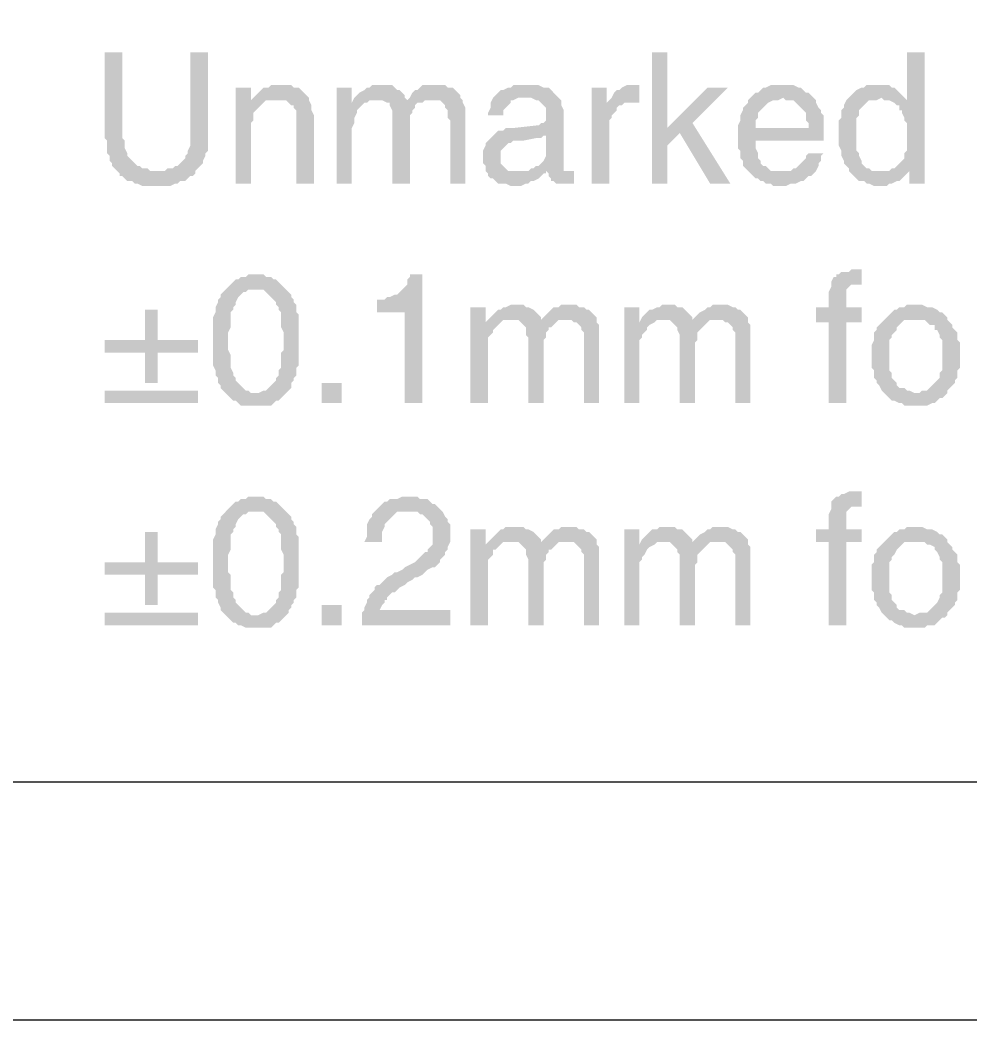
# Model space of a CAD drawing. Header units: millimetres. Extents: x 1186 to 2336, y 1181 to 1549.
# Drawn here: x 1770.72 to 1787.71, y 1251.84 to 1269.72 of the extents above; entities that cross this region are included whole.
import ezdxf

# ---------------------------------------------------------------- set-up
doc = ezdxf.new("R2010")
doc.units = ezdxf.units.MM

msp = doc.modelspace()

# ---------------------------------------------------------------- hatches: boundary and pattern name
at = {"transparency": 33554559}
for points in [[(1772.54709, 1269.13824), (1772.23117, 1269.13824), (1772.23117, 1267.60375), (1772.2763, 1267.55861), (1772.2763, 1267.33295), (1772.32143, 1267.28782), (1772.32143, 1267.19756), (1772.36656, 1267.15242), (1772.36656, 1267.10729), (1772.41169, 1267.06216), (1772.45683, 1267.01703), (1773.17894, 1267.01703), (1773.04355, 1267.01703), (1772.99841, 1267.06216), (1772.90815, 1267.06216), (1772.86302, 1267.10729), (1772.81788, 1267.10729), (1772.77275, 1267.15242), (1772.72762, 1267.19756), (1772.72762, 1267.19756), (1772.68249, 1267.24269), (1772.63736, 1267.28782), (1772.63736, 1267.33295), (1772.59222, 1267.42322), (1772.59222, 1267.55861), (1772.54709, 1267.60375), (1772.54709, 1267.69401)], [(1774.08159, 1269.13824), (1773.76566, 1269.13824), (1773.76566, 1267.46835), (1773.72053, 1267.37808), (1773.72053, 1267.33295), (1773.6754, 1267.28782), (1773.6754, 1267.24269), (1773.63026, 1267.19756), (1773.58513, 1267.15242), (1773.54, 1267.10729), (1773.49487, 1267.10729), (1773.44973, 1267.06216), (1773.35947, 1267.06216), (1773.31434, 1267.01703), (1772.45683, 1267.01703), (1772.50196, 1266.9719), (1772.50196, 1266.92676), (1772.54709, 1266.92676), (1772.59222, 1266.88163), (1772.63736, 1266.8365), (1772.72762, 1266.8365), (1772.77275, 1266.79137), (1772.81788, 1266.79137), (1772.90815, 1266.74623), (1773.4046, 1266.74623), (1773.49487, 1266.79137), (1773.54, 1266.79137), (1773.58513, 1266.8365), (1773.6754, 1266.8365), (1773.72053, 1266.88163), (1773.76566, 1266.92676), (1773.81079, 1266.92676), (1773.85592, 1266.9719), (1773.85592, 1267.01703), (1773.90106, 1267.06216), (1773.94619, 1267.10729), (1773.99132, 1267.15242), (1773.99132, 1267.19756), (1774.03645, 1267.28782), (1774.03645, 1267.33295), (1774.08159, 1267.37808), (1774.08159, 1267.64888)], [(1782.29564, 1269.13824), (1782.02485, 1269.13824), (1782.02485, 1266.79137), (1782.29564, 1266.79137), (1782.29564, 1267.46835), (1782.5213, 1267.69401), (1782.29564, 1267.78427)], [(1786.89912, 1269.13824), (1786.5832, 1269.13824), (1786.5832, 1268.28073), (1786.35754, 1268.2356), (1786.40267, 1268.19046), (1786.4478, 1268.19046), (1786.4478, 1268.1002), (1786.49293, 1268.1002), (1786.49293, 1268.05507), (1786.53806, 1267.9648), (1786.53806, 1267.91967), (1786.5832, 1267.87454), (1786.5832, 1267.37808), (1786.53806, 1267.33295), (1786.53806, 1267.24269), (1786.49293, 1267.19756), (1786.4478, 1267.15242), (1786.4478, 1267.15242), (1786.40267, 1267.10729), (1786.35754, 1267.06216), (1786.3124, 1267.06216), (1786.62833, 1267.01703), (1786.62833, 1266.79137), (1786.89912, 1266.79137)], [(1775.34529, 1268.55152), (1775.20989, 1268.55152), (1775.16476, 1268.50639), (1775.07449, 1268.50639), (1775.02936, 1268.46126), (1774.98423, 1268.41612), (1774.9391, 1268.37099), (1774.89396, 1268.32586), (1774.84883, 1268.28073), (1775.07449, 1268.2356), (1775.11963, 1268.28073), (1775.30015, 1268.28073), (1775.88687, 1268.32586), (1775.84174, 1268.37099), (1775.79661, 1268.41612), (1775.79661, 1268.41612), (1775.75148, 1268.46126), (1775.70634, 1268.50639), (1775.61608, 1268.50639), (1775.57095, 1268.55152), (1775.43555, 1268.55152)], [(1777.15057, 1268.55152), (1777.01518, 1268.55152), (1776.97004, 1268.50639), (1776.92491, 1268.50639), (1776.87978, 1268.46126), (1776.78952, 1268.41612), (1776.74438, 1268.37099), (1776.69925, 1268.32586), (1776.65412, 1268.2356), (1776.92491, 1268.2356), (1776.97004, 1268.28073), (1777.10544, 1268.28073), (1777.60189, 1268.32586), (1777.60189, 1268.37099), (1777.55676, 1268.41612), (1777.51163, 1268.46126), (1777.4665, 1268.46126), (1777.42137, 1268.50639), (1777.37623, 1268.55152), (1777.24084, 1268.55152)], [(1778.09835, 1268.55152), (1777.91782, 1268.55152), (1777.87269, 1268.50639), (1777.82756, 1268.46126), (1777.78242, 1268.46126), (1777.73729, 1268.41612), (1777.69216, 1268.32586), (1777.64703, 1268.28073), (1777.19571, 1268.28073), (1777.28597, 1268.2356), (1777.3311, 1268.2356), (1777.3311, 1268.19046), (1777.37623, 1268.1002), (1777.37623, 1266.79137), (1777.69216, 1266.79137), (1777.69216, 1267.78427), (1777.69216, 1268.00994), (1777.73729, 1268.05507), (1777.73729, 1268.1002), (1777.78242, 1268.14533), (1777.78242, 1268.19046), (1777.82756, 1268.2356), (1777.91782, 1268.2356), (1777.96295, 1268.28073), (1778.09835, 1268.28073), (1778.5948, 1268.32586), (1778.5948, 1268.37099), (1778.54967, 1268.41612), (1778.54967, 1268.41612), (1778.50454, 1268.46126), (1778.45941, 1268.50639), (1778.36914, 1268.50639), (1778.32401, 1268.55152), (1778.18861, 1268.55152)], [(1779.81337, 1268.55152), (1779.54258, 1268.55152), (1779.49745, 1268.50639), (1779.45231, 1268.50639), (1779.36205, 1268.46126), (1779.31692, 1268.46126), (1779.27179, 1268.41612), (1779.27179, 1268.41612), (1779.22665, 1268.37099), (1779.18152, 1268.32586), (1779.13639, 1268.2356), (1779.13639, 1268.14533), (1779.09126, 1268.05507), (1779.09126, 1268.00994), (1779.36205, 1268.00994), (1779.36205, 1268.1002), (1779.40718, 1268.14533), (1779.45231, 1268.19046), (1779.49745, 1268.2356), (1779.49745, 1268.28073), (1779.54258, 1268.28073), (1779.63284, 1268.32586), (1780.35496, 1268.32586), (1780.30983, 1268.37099), (1780.26469, 1268.41612), (1780.21956, 1268.46126), (1780.17443, 1268.50639), (1780.08416, 1268.50639), (1779.9939, 1268.55152), (1779.8585, 1268.55152)], [(1781.70892, 1268.55152), (1781.57353, 1268.55152), (1781.48326, 1268.50639), (1781.43813, 1268.46126), (1781.393, 1268.46126), (1781.34787, 1268.41612), (1781.30273, 1268.32586), (1781.30273, 1268.32586), (1781.2576, 1268.28073), (1781.75405, 1268.2356), (1781.79919, 1268.2356), (1781.79919, 1268.55152), (1781.75405, 1268.55152)], [(1784.37172, 1268.55152), (1784.14606, 1268.55152), (1784.0558, 1268.50639), (1784.01066, 1268.50639), (1783.96553, 1268.46126), (1783.9204, 1268.41612), (1783.87527, 1268.41612), (1783.83013, 1268.37099), (1783.785, 1268.32586), (1784.37172, 1268.32586), (1784.41685, 1268.28073), (1784.55225, 1268.28073), (1784.59738, 1268.2356), (1784.64251, 1268.19046), (1784.68765, 1268.14533), (1784.68765, 1268.14533), (1784.73278, 1268.1002), (1784.77791, 1268.05507), (1784.77791, 1267.91967), (1784.82304, 1267.87454), (1784.82304, 1267.78427), (1783.55934, 1267.78427), (1783.55934, 1267.42322), (1783.60447, 1267.37808), (1783.60447, 1267.24269), (1783.64961, 1267.19756), (1783.64961, 1267.10729), (1783.69474, 1267.06216), (1783.73987, 1267.01703), (1783.785, 1266.9719), (1783.785, 1266.9719), (1783.83013, 1266.92676), (1783.87527, 1266.88163), (1783.9204, 1266.88163), (1783.96553, 1266.8365), (1784.01066, 1266.8365), (1784.0558, 1266.79137), (1784.14606, 1266.79137), (1784.19119, 1266.74623), (1784.41685, 1266.74623), (1784.50712, 1266.79137), (1784.59738, 1266.79137), (1784.68765, 1266.8365), (1784.73278, 1266.8365), (1784.77791, 1266.88163), (1784.82304, 1266.92676), (1784.86817, 1266.92676), (1784.91331, 1266.9719), (1784.37172, 1267.01703), (1784.14606, 1267.01703), (1784.10093, 1267.06216), (1784.0558, 1267.10729), (1784.01066, 1267.10729), (1783.96553, 1267.15242), (1783.96553, 1267.19756), (1783.9204, 1267.24269), (1783.9204, 1267.33295), (1783.87527, 1267.42322), (1783.87527, 1267.55861), (1785.09384, 1267.55861), (1785.09384, 1268.00994), (1785.0487, 1268.05507), (1785.0487, 1268.1002), (1785.00357, 1268.14533), (1784.95844, 1268.2356), (1784.95844, 1268.28073), (1784.91331, 1268.32586), (1784.86817, 1268.37099), (1784.82304, 1268.41612), (1784.77791, 1268.41612), (1784.73278, 1268.46126), (1784.68765, 1268.50639), (1784.64251, 1268.50639), (1784.55225, 1268.55152), (1784.41685, 1268.55152)], [(1786.08674, 1268.55152), (1785.86108, 1268.55152), (1785.81595, 1268.50639), (1785.77082, 1268.50639), (1785.68055, 1268.46126), (1785.63542, 1268.41612), (1785.59029, 1268.37099), (1785.54516, 1268.32586), (1786.13188, 1268.32586), (1786.17701, 1268.28073), (1786.26727, 1268.28073), (1786.35754, 1268.2356), (1786.5832, 1268.28073), (1786.5832, 1268.28073), (1786.53806, 1268.32586), (1786.49293, 1268.37099), (1786.4478, 1268.41612), (1786.40267, 1268.46126), (1786.35754, 1268.50639), (1786.3124, 1268.50639), (1786.26727, 1268.55152), (1786.13188, 1268.55152)], [(1774.84883, 1268.50639), (1774.57804, 1268.50639), (1774.57804, 1266.79137), (1774.84883, 1266.79137), (1774.84883, 1267.73914), (1774.84883, 1267.87454), (1774.89396, 1267.91967), (1774.89396, 1268.05507), (1774.9391, 1268.1002), (1774.98423, 1268.14533), (1774.98423, 1268.14533), (1775.02936, 1268.19046), (1775.07449, 1268.2356), (1774.84883, 1268.28073)], [(1776.65412, 1268.50639), (1776.38333, 1268.50639), (1776.38333, 1266.79137), (1776.65412, 1266.79137), (1776.65412, 1267.78427), (1776.69925, 1267.87454), (1776.69925, 1267.9648), (1776.74438, 1268.05507), (1776.74438, 1268.1002), (1776.78952, 1268.14533), (1776.83465, 1268.19046), (1776.87978, 1268.2356), (1776.92491, 1268.2356), (1776.65412, 1268.2356)], [(1781.21247, 1268.50639), (1780.94168, 1268.50639), (1780.94168, 1266.79137), (1781.2576, 1266.79137), (1781.2576, 1267.91967), (1781.30273, 1267.9648), (1781.30273, 1268.00994), (1781.34787, 1268.05507), (1781.393, 1268.1002), (1781.393, 1268.14533), (1781.43813, 1268.19046), (1781.48326, 1268.19046), (1781.21247, 1268.2356)], [(1783.37881, 1268.50639), (1783.01776, 1268.50639), (1782.29564, 1267.78427), (1782.5213, 1267.69401), (1783.06289, 1266.79137), (1783.42395, 1266.79137), (1782.74696, 1267.87454)], [(1775.88687, 1268.32586), (1775.30015, 1268.28073), (1775.48068, 1268.28073), (1775.52581, 1268.2356), (1775.57095, 1268.19046), (1775.61608, 1268.19046), (1775.61608, 1268.14533), (1775.66121, 1268.1002), (1775.66121, 1266.79137), (1775.97714, 1266.79137), (1775.97714, 1268.00994), (1775.932, 1268.1002), (1775.932, 1268.19046), (1775.88687, 1268.28073)], [(1778.5948, 1268.32586), (1778.09835, 1268.28073), (1778.23375, 1268.28073), (1778.27888, 1268.2356), (1778.32401, 1268.19046), (1778.32401, 1268.14533), (1778.36914, 1268.1002), (1778.36914, 1267.9648), (1778.41427, 1267.91967), (1778.41427, 1266.79137), (1778.68507, 1266.79137), (1778.68507, 1268.00994), (1778.68507, 1268.14533), (1778.63993, 1268.2356), (1778.63993, 1268.28073)], [(1780.35496, 1268.32586), (1779.76824, 1268.32586), (1779.8585, 1268.32586), (1779.94877, 1268.28073), (1779.9939, 1268.28073), (1780.03903, 1268.2356), (1780.08416, 1268.19046), (1780.1293, 1268.14533), (1780.1293, 1267.91967), (1780.08416, 1267.87454), (1780.03903, 1267.87454), (1779.9939, 1267.82941), (1779.94877, 1267.82941), (1779.54258, 1267.78427), (1779.40718, 1267.78427), (1779.36205, 1267.73914), (1779.27179, 1267.73914), (1779.22665, 1267.69401), (1780.1293, 1267.64888), (1780.1293, 1267.37808), (1780.1293, 1267.28782), (1780.08416, 1267.19756), (1780.03903, 1267.15242), (1779.9939, 1267.10729), (1779.94877, 1267.10729), (1779.90364, 1267.06216), (1779.8585, 1267.06216), (1779.81337, 1267.01703), (1779.58771, 1267.01703), (1779.09126, 1266.9719), (1779.09126, 1266.92676), (1779.13639, 1266.88163), (1779.18152, 1266.88163), (1779.22665, 1266.8365), (1779.27179, 1266.79137), (1779.40718, 1266.79137), (1779.49745, 1266.74623), (1779.67797, 1266.74623), (1779.76824, 1266.79137), (1779.81337, 1266.79137), (1779.8585, 1266.8365), (1779.90364, 1266.8365), (1779.9939, 1266.88163), (1780.03903, 1266.92676), (1780.08416, 1266.9719), (1780.1293, 1266.9719), (1780.1293, 1267.01703), (1780.44522, 1267.01703), (1780.44522, 1268.1002), (1780.40009, 1268.19046), (1780.40009, 1268.28073)], [(1781.2576, 1268.28073), (1781.21247, 1268.2356), (1781.48326, 1268.19046), (1781.52839, 1268.2356), (1781.75405, 1268.2356)], [(1783.785, 1268.32586), (1783.73987, 1268.28073), (1783.73987, 1268.2356), (1783.69474, 1268.19046), (1783.64961, 1268.14533), (1783.64961, 1268.1002), (1783.60447, 1268.00994), (1783.60447, 1267.91967), (1783.55934, 1267.82941), (1783.55934, 1267.78427), (1783.87527, 1267.78427), (1783.87527, 1267.91967), (1783.9204, 1267.9648), (1783.9204, 1268.05507), (1783.96553, 1268.1002), (1784.01066, 1268.14533), (1784.01066, 1268.14533), (1784.0558, 1268.19046), (1784.10093, 1268.2356), (1784.19119, 1268.28073), (1784.28146, 1268.28073), (1784.37172, 1268.32586)], [(1785.54516, 1268.32586), (1785.50003, 1268.28073), (1785.45489, 1268.19046), (1785.45489, 1268.14533), (1785.40976, 1268.1002), (1785.40976, 1267.9648), (1785.36463, 1267.91967), (1785.36463, 1267.46835), (1785.40976, 1267.37808), (1785.40976, 1267.28782), (1785.45489, 1267.19756), (1785.45489, 1267.15242), (1785.50003, 1267.10729), (1785.54516, 1267.06216), (1785.54516, 1267.01703), (1785.59029, 1266.9719), (1785.63542, 1266.92676), (1785.68055, 1266.88163), (1785.72569, 1266.8365), (1785.81595, 1266.8365), (1785.86108, 1266.79137), (1785.90621, 1266.79137), (1785.99648, 1266.74623), (1786.22214, 1266.74623), (1786.26727, 1266.79137), (1786.3124, 1266.79137), (1786.40267, 1266.8365), (1786.4478, 1266.8365), (1786.49293, 1266.88163), (1786.53806, 1266.92676), (1786.5832, 1266.9719), (1786.13188, 1267.01703), (1785.95135, 1267.01703), (1785.90621, 1267.06216), (1785.86108, 1267.06216), (1785.81595, 1267.10729), (1785.77082, 1267.15242), (1785.77082, 1267.19756), (1785.72569, 1267.28782), (1785.72569, 1267.33295), (1785.68055, 1267.37808), (1785.68055, 1267.9648), (1785.72569, 1268.00994), (1785.72569, 1268.1002), (1785.77082, 1268.14533), (1785.77082, 1268.14533), (1785.81595, 1268.19046), (1785.86108, 1268.2356), (1785.90621, 1268.28073), (1786.04161, 1268.28073), (1786.13188, 1268.32586)], [(1779.22665, 1267.69401), (1779.18152, 1267.64888), (1779.13639, 1267.60375), (1779.13639, 1267.60375), (1779.09126, 1267.55861), (1779.04612, 1267.51348), (1779.04612, 1267.46835), (1779.00099, 1267.37808), (1779.00099, 1267.24269), (1779.00099, 1267.15242), (1779.04612, 1267.10729), (1779.04612, 1267.01703), (1779.09126, 1266.9719), (1779.58771, 1267.01703), (1779.45231, 1267.01703), (1779.40718, 1267.06216), (1779.36205, 1267.10729), (1779.31692, 1267.15242), (1779.31692, 1267.37808), (1779.36205, 1267.42322), (1779.40718, 1267.46835), (1779.45231, 1267.51348), (1779.49745, 1267.51348), (1779.54258, 1267.55861), (1779.72311, 1267.55861), (1779.94877, 1267.60375), (1780.03903, 1267.60375), (1780.08416, 1267.64888), (1780.1293, 1267.64888)], [(1785.09384, 1267.33295), (1784.82304, 1267.33295), (1784.77791, 1267.28782), (1784.77791, 1267.24269), (1784.73278, 1267.19756), (1784.68765, 1267.15242), (1784.64251, 1267.10729), (1784.59738, 1267.06216), (1784.55225, 1267.06216), (1784.50712, 1267.01703), (1784.37172, 1267.01703), (1784.91331, 1266.9719), (1784.95844, 1267.01703), (1785.00357, 1267.10729), (1785.00357, 1267.15242), (1785.0487, 1267.19756), (1785.0487, 1267.28782)], [(1780.44522, 1267.01703), (1780.1293, 1267.01703), (1780.17443, 1266.9719), (1780.53549, 1267.01703), (1780.53549, 1267.01703)], [(1780.62575, 1267.01703), (1780.53549, 1267.01703), (1780.17443, 1266.9719), (1780.17443, 1266.92676), (1780.21956, 1266.88163), (1780.21956, 1266.8365), (1780.26469, 1266.8365), (1780.30983, 1266.79137), (1780.62575, 1266.79137)], [(1786.3124, 1267.06216), (1786.26727, 1267.01703), (1786.13188, 1267.01703), (1786.5832, 1266.9719), (1786.62833, 1267.01703)], [(1774.9391, 1265.16661), (1774.8037, 1265.16661), (1774.75857, 1265.12148), (1774.6683, 1265.12148), (1774.62317, 1265.07634), (1774.57804, 1265.07634), (1774.53291, 1265.03121), (1774.48777, 1264.98608), (1774.44264, 1264.94095), (1774.39751, 1264.89582), (1775.07449, 1264.89582), (1775.11963, 1264.85068), (1775.16476, 1264.80555), (1775.20989, 1264.76042), (1775.25502, 1264.71529), (1775.30015, 1264.67015), (1775.30015, 1264.62502), (1775.34529, 1264.57989), (1775.34529, 1264.53476), (1775.39042, 1264.48963), (1775.39042, 1264.21883), (1775.43555, 1264.12857), (1775.43555, 1263.81264), (1775.39042, 1263.76751), (1775.39042, 1263.49672), (1775.34529, 1263.45159), (1775.34529, 1263.36132), (1775.30015, 1263.31619), (1775.30015, 1263.27106), (1775.30015, 1263.27106), (1775.25502, 1263.22592), (1775.20989, 1263.18079), (1775.16476, 1263.13566), (1775.11963, 1263.09053), (1775.07449, 1263.09053), (1774.98423, 1263.0454), (1774.39751, 1263.0454), (1774.44264, 1263.00026), (1774.48777, 1262.95513), (1774.53291, 1262.91), (1774.57804, 1262.91), (1774.62317, 1262.86487), (1774.6683, 1262.81974), (1775.20989, 1262.81974), (1775.25502, 1262.86487), (1775.30015, 1262.91), (1775.34529, 1262.91), (1775.39042, 1262.95513), (1775.43555, 1263.00026), (1775.48068, 1263.0454), (1775.52581, 1263.09053), (1775.52581, 1263.09053), (1775.57095, 1263.13566), (1775.57095, 1263.22592), (1775.61608, 1263.27106), (1775.61608, 1263.31619), (1775.66121, 1263.36132), (1775.66121, 1263.49672), (1775.70634, 1263.54185), (1775.70634, 1263.99317), (1775.70634, 1264.44449), (1775.66121, 1264.48963), (1775.66121, 1264.62502), (1775.61608, 1264.67015), (1775.61608, 1264.71529), (1775.57095, 1264.76042), (1775.57095, 1264.80555), (1775.52581, 1264.85068), (1775.52581, 1264.85068), (1775.48068, 1264.89582), (1775.43555, 1264.94095), (1775.39042, 1264.98608), (1775.34529, 1265.03121), (1775.30015, 1265.07634), (1775.25502, 1265.07634), (1775.20989, 1265.12148), (1775.11963, 1265.12148), (1775.07449, 1265.16661), (1774.98423, 1265.16661)], [(1777.91782, 1265.16661), (1777.69216, 1265.16661), (1777.69216, 1265.12148), (1777.64703, 1265.07634), (1777.64703, 1264.98608), (1777.60189, 1264.94095), (1777.55676, 1264.89582), (1777.51163, 1264.85068), (1777.4665, 1264.80555), (1777.42137, 1264.80555), (1777.3311, 1264.76042), (1777.28597, 1264.76042), (1777.24084, 1264.71529), (1777.10544, 1264.71529), (1777.10544, 1264.48963), (1777.60189, 1264.48963), (1777.60189, 1262.86487), (1777.91782, 1262.86487)], [(1785.63542, 1265.25687), (1785.59029, 1265.25687), (1785.54516, 1265.21174), (1785.40976, 1265.21174), (1785.36463, 1265.16661), (1785.3195, 1265.16661), (1785.3195, 1265.12148), (1785.27436, 1265.12148), (1785.22923, 1265.03121), (1785.22923, 1264.98608), (1785.77082, 1264.98608), (1785.77082, 1265.25687)], [(1785.22923, 1264.98608), (1785.22923, 1264.94095), (1785.1841, 1264.85068), (1785.1841, 1264.57989), (1784.95844, 1264.57989), (1784.95844, 1264.3091), (1785.1841, 1264.3091), (1785.1841, 1262.86487), (1785.50003, 1262.86487), (1785.50003, 1264.3091), (1785.77082, 1264.3091), (1785.77082, 1264.57989), (1785.50003, 1264.57989), (1785.50003, 1264.89582), (1785.54516, 1264.94095), (1785.54516, 1264.94095), (1785.59029, 1264.98608), (1785.68055, 1264.98608)], [(1774.39751, 1264.89582), (1774.35238, 1264.85068), (1774.35238, 1264.85068), (1774.30725, 1264.80555), (1774.30725, 1264.76042), (1774.26211, 1264.71529), (1774.26211, 1264.67015), (1774.21698, 1264.57989), (1774.21698, 1264.48963), (1774.17185, 1264.39936), (1774.17185, 1263.54185), (1774.21698, 1263.45159), (1774.21698, 1263.36132), (1774.26211, 1263.31619), (1774.26211, 1263.22592), (1774.30725, 1263.18079), (1774.30725, 1263.13566), (1774.35238, 1263.09053), (1774.39751, 1263.0454), (1774.9391, 1263.0454), (1774.84883, 1263.0454), (1774.8037, 1263.09053), (1774.75857, 1263.09053), (1774.71344, 1263.13566), (1774.6683, 1263.18079), (1774.62317, 1263.22592), (1774.57804, 1263.27106), (1774.57804, 1263.31619), (1774.53291, 1263.36132), (1774.53291, 1263.40645), (1774.48777, 1263.49672), (1774.48777, 1263.72238), (1774.44264, 1263.81264), (1774.44264, 1264.12857), (1774.48777, 1264.21883), (1774.48777, 1264.48963), (1774.53291, 1264.53476), (1774.53291, 1264.57989), (1774.57804, 1264.62502), (1774.57804, 1264.67015), (1774.57804, 1264.67015), (1774.62317, 1264.76042), (1774.6683, 1264.80555), (1774.71344, 1264.85068), (1774.75857, 1264.85068), (1774.8037, 1264.89582), (1774.9391, 1264.89582)], [(1779.58771, 1264.62502), (1779.49745, 1264.62502), (1779.40718, 1264.57989), (1779.36205, 1264.57989), (1779.31692, 1264.53476), (1779.27179, 1264.53476), (1779.22665, 1264.48963), (1779.18152, 1264.44449), (1779.13639, 1264.39936), (1779.04612, 1264.3091), (1779.31692, 1264.3091), (1779.36205, 1264.35423), (1779.49745, 1264.35423), (1780.03903, 1264.39936), (1779.9939, 1264.44449), (1779.94877, 1264.48963), (1779.94877, 1264.48963), (1779.90364, 1264.53476), (1779.81337, 1264.57989), (1779.76824, 1264.57989), (1779.72311, 1264.62502), (1779.63284, 1264.62502)], [(1780.53549, 1264.62502), (1780.40009, 1264.62502), (1780.35496, 1264.57989), (1780.26469, 1264.57989), (1780.21956, 1264.53476), (1780.17443, 1264.48963), (1780.1293, 1264.44449), (1780.08416, 1264.39936), (1780.03903, 1264.35423), (1779.63284, 1264.35423), (1779.67797, 1264.3091), (1779.72311, 1264.26396), (1779.72311, 1264.26396), (1779.76824, 1264.21883), (1779.76824, 1264.08344), (1779.81337, 1264.0383), (1779.81337, 1262.86487), (1780.08416, 1262.86487), (1780.08416, 1263.99317), (1780.1293, 1264.0383), (1780.1293, 1264.12857), (1780.17443, 1264.1737), (1780.17443, 1264.21883), (1780.21956, 1264.21883), (1780.26469, 1264.26396), (1780.30983, 1264.3091), (1780.35496, 1264.35423), (1780.49035, 1264.35423), (1781.03194, 1264.39936), (1780.98681, 1264.44449), (1780.94168, 1264.48963), (1780.94168, 1264.48963), (1780.89654, 1264.53476), (1780.85141, 1264.53476), (1780.80628, 1264.57989), (1780.71601, 1264.57989), (1780.67088, 1264.62502), (1780.58062, 1264.62502)], [(1782.29564, 1264.62502), (1782.20538, 1264.62502), (1782.16024, 1264.57989), (1782.11511, 1264.57989), (1782.02485, 1264.53476), (1781.97972, 1264.53476), (1781.93458, 1264.48963), (1781.88945, 1264.44449), (1781.84432, 1264.39936), (1781.79919, 1264.3091), (1782.06998, 1264.3091), (1782.11511, 1264.35423), (1782.25051, 1264.35423), (1782.74696, 1264.39936), (1782.70183, 1264.44449), (1782.6567, 1264.48963), (1782.6567, 1264.48963), (1782.61157, 1264.53476), (1782.56643, 1264.57989), (1782.47617, 1264.57989), (1782.43104, 1264.62502), (1782.38591, 1264.62502)], [(1783.24342, 1264.62502), (1783.10802, 1264.62502), (1783.06289, 1264.57989), (1783.01776, 1264.57989), (1782.97262, 1264.53476), (1782.88236, 1264.48963), (1782.83723, 1264.44449), (1782.79209, 1264.39936), (1782.74696, 1264.35423), (1782.34077, 1264.35423), (1782.38591, 1264.3091), (1782.43104, 1264.26396), (1782.43104, 1264.26396), (1782.47617, 1264.21883), (1782.47617, 1264.1737), (1782.5213, 1264.08344), (1782.5213, 1262.86487), (1782.79209, 1262.86487), (1782.79209, 1263.94804), (1782.83723, 1263.99317), (1782.83723, 1264.12857), (1782.88236, 1264.1737), (1782.92749, 1264.21883), (1782.92749, 1264.21883), (1782.97262, 1264.26396), (1783.01776, 1264.3091), (1783.06289, 1264.35423), (1783.19828, 1264.35423), (1783.73987, 1264.39936), (1783.69474, 1264.44449), (1783.64961, 1264.48963), (1783.64961, 1264.48963), (1783.60447, 1264.53476), (1783.55934, 1264.53476), (1783.51421, 1264.57989), (1783.46908, 1264.57989), (1783.37881, 1264.62502), (1783.33368, 1264.62502)], [(1786.71859, 1264.62502), (1786.5832, 1264.62502), (1786.53806, 1264.57989), (1786.4478, 1264.57989), (1786.40267, 1264.53476), (1786.35754, 1264.53476), (1786.3124, 1264.48963), (1786.26727, 1264.44449), (1786.22214, 1264.39936), (1786.17701, 1264.35423), (1786.17701, 1264.35423), (1786.13188, 1264.3091), (1786.08674, 1264.26396), (1786.04161, 1264.21883), (1786.04161, 1264.1737), (1785.99648, 1264.12857), (1785.99648, 1263.99317), (1785.95135, 1263.90291), (1785.95135, 1263.72238), (1785.95135, 1263.49672), (1785.99648, 1263.45159), (1785.99648, 1263.31619), (1786.04161, 1263.27106), (1786.04161, 1263.22592), (1786.08674, 1263.18079), (1786.13188, 1263.09053), (1786.17701, 1263.0454), (1786.71859, 1263.0454), (1786.62833, 1263.09053), (1786.5832, 1263.09053), (1786.53806, 1263.13566), (1786.4478, 1263.13566), (1786.40267, 1263.18079), (1786.40267, 1263.22592), (1786.35754, 1263.27106), (1786.3124, 1263.31619), (1786.3124, 1263.40645), (1786.26727, 1263.45159), (1786.26727, 1263.99317), (1786.3124, 1264.0383), (1786.3124, 1264.08344), (1786.35754, 1264.12857), (1786.40267, 1264.1737), (1786.40267, 1264.21883), (1786.4478, 1264.26396), (1786.49293, 1264.3091), (1786.53806, 1264.35423), (1786.71859, 1264.35423), (1787.30531, 1264.39936), (1787.26018, 1264.44449), (1787.21505, 1264.48963), (1787.16992, 1264.48963), (1787.12478, 1264.53476), (1787.03452, 1264.57989), (1786.94425, 1264.57989), (1786.85399, 1264.62502), (1786.80886, 1264.62502)], [(1773.17894, 1264.53476), (1772.95328, 1264.53476), (1772.95328, 1263.99317), (1772.23117, 1263.99317), (1772.23117, 1263.76751), (1772.95328, 1263.76751), (1772.95328, 1263.22592), (1773.17894, 1263.22592), (1773.17894, 1263.76751), (1773.90106, 1263.76751), (1773.90106, 1263.99317), (1773.17894, 1263.99317)], [(1779.04612, 1264.57989), (1778.77533, 1264.57989), (1778.77533, 1262.86487), (1779.09126, 1262.86487), (1779.09126, 1264.0383), (1779.13639, 1264.08344), (1779.18152, 1264.12857), (1779.18152, 1264.1737), (1779.22665, 1264.21883), (1779.27179, 1264.26396), (1779.31692, 1264.3091), (1779.04612, 1264.3091)], [(1781.79919, 1264.57989), (1781.52839, 1264.57989), (1781.52839, 1262.86487), (1781.79919, 1262.86487), (1781.79919, 1263.99317), (1781.84432, 1264.0383), (1781.84432, 1264.08344), (1781.88945, 1264.12857), (1781.93458, 1264.1737), (1781.93458, 1264.21883), (1781.97972, 1264.26396), (1782.06998, 1264.3091), (1781.79919, 1264.3091)], [(1781.03194, 1264.39936), (1780.49035, 1264.35423), (1780.58062, 1264.35423), (1780.62575, 1264.3091), (1780.67088, 1264.3091), (1780.71601, 1264.26396), (1780.76115, 1264.21883), (1780.76115, 1264.1737), (1780.80628, 1264.12857), (1780.80628, 1262.86487), (1781.07707, 1262.86487), (1781.07707, 1264.26396), (1781.03194, 1264.3091)], [(1783.73987, 1264.39936), (1783.19828, 1264.35423), (1783.28855, 1264.35423), (1783.33368, 1264.3091), (1783.37881, 1264.3091), (1783.42395, 1264.26396), (1783.46908, 1264.21883), (1783.46908, 1264.1737), (1783.51421, 1264.12857), (1783.51421, 1262.86487), (1783.785, 1262.86487), (1783.785, 1264.26396), (1783.73987, 1264.3091)], [(1787.30531, 1264.39936), (1786.71859, 1264.35423), (1786.89912, 1264.35423), (1786.94425, 1264.3091), (1786.98939, 1264.26396), (1787.07965, 1264.26396), (1787.07965, 1264.1737), (1787.12478, 1264.1737), (1787.16992, 1264.08344), (1787.16992, 1264.0383), (1787.21505, 1263.99317), (1787.21505, 1263.45159), (1787.16992, 1263.40645), (1787.16992, 1263.31619), (1787.12478, 1263.27106), (1787.07965, 1263.22592), (1787.07965, 1263.22592), (1787.03452, 1263.18079), (1786.98939, 1263.13566), (1786.94425, 1263.09053), (1786.85399, 1263.09053), (1786.80886, 1263.0454), (1786.17701, 1263.0454), (1786.22214, 1263.00026), (1786.26727, 1262.95513), (1786.3124, 1262.91), (1786.35754, 1262.91), (1786.4478, 1262.86487), (1786.49293, 1262.86487), (1786.53806, 1262.81974), (1786.94425, 1262.81974), (1787.03452, 1262.86487), (1787.07965, 1262.86487), (1787.12478, 1262.91), (1787.16992, 1262.95513), (1787.21505, 1262.95513), (1787.26018, 1263.00026), (1787.30531, 1263.0454), (1787.30531, 1263.09053), (1787.35044, 1263.13566), (1787.39558, 1263.18079), (1787.44071, 1263.22592), (1787.44071, 1263.27106), (1787.48584, 1263.31619), (1787.48584, 1263.45159), (1787.53097, 1263.49672), (1787.53097, 1263.72238), (1787.53097, 1263.94804), (1787.48584, 1263.99317), (1787.48584, 1264.12857), (1787.44071, 1264.1737), (1787.39558, 1264.21883), (1787.39558, 1264.26396), (1787.35044, 1264.3091), (1787.30531, 1264.35423)], [(1776.47359, 1262.86487), (1776.47359, 1263.22592), (1776.11253, 1263.22592), (1776.11253, 1262.86487)], [(1773.90106, 1262.86487), (1773.90106, 1263.09053), (1772.23117, 1263.09053), (1772.23117, 1262.86487)], [(1785.63542, 1261.28524), (1785.54516, 1261.28524), (1785.45489, 1261.24011), (1785.40976, 1261.24011), (1785.36463, 1261.19498), (1785.3195, 1261.19498), (1785.27436, 1261.14984), (1785.22923, 1261.10471), (1785.22923, 1261.01445), (1785.77082, 1261.01445), (1785.77082, 1261.28524)], [(1774.9391, 1261.19498), (1774.8037, 1261.19498), (1774.75857, 1261.14984), (1774.6683, 1261.14984), (1774.62317, 1261.10471), (1774.57804, 1261.10471), (1774.53291, 1261.05958), (1774.48777, 1261.01445), (1774.44264, 1260.96932), (1774.39751, 1260.92418), (1775.07449, 1260.92418), (1775.11963, 1260.87905), (1775.16476, 1260.83392), (1775.20989, 1260.78879), (1775.25502, 1260.74366), (1775.30015, 1260.69852), (1775.30015, 1260.65339), (1775.34529, 1260.60826), (1775.34529, 1260.56313), (1775.39042, 1260.51799), (1775.39042, 1260.2472), (1775.43555, 1260.15694), (1775.43555, 1259.84101), (1775.39042, 1259.79588), (1775.39042, 1259.52509), (1775.34529, 1259.47995), (1775.34529, 1259.38969), (1775.30015, 1259.34456), (1775.30015, 1259.29943), (1775.30015, 1259.29943), (1775.25502, 1259.25429), (1775.20989, 1259.20916), (1775.16476, 1259.16403), (1775.11963, 1259.1189), (1775.07449, 1259.1189), (1774.98423, 1259.07376), (1774.39751, 1259.07376), (1774.44264, 1259.02863), (1774.48777, 1258.9835), (1774.53291, 1258.93837), (1774.57804, 1258.93837), (1774.62317, 1258.89324), (1774.6683, 1258.89324), (1774.75857, 1258.8481), (1775.20989, 1258.8481), (1775.25502, 1258.89324), (1775.30015, 1258.93837), (1775.34529, 1258.93837), (1775.39042, 1258.9835), (1775.43555, 1259.02863), (1775.48068, 1259.07376), (1775.52581, 1259.1189), (1775.52581, 1259.16403), (1775.57095, 1259.20916), (1775.57095, 1259.25429), (1775.61608, 1259.29943), (1775.61608, 1259.34456), (1775.66121, 1259.38969), (1775.66121, 1259.52509), (1775.70634, 1259.57022), (1775.70634, 1260.02154), (1775.70634, 1260.47286), (1775.66121, 1260.51799), (1775.66121, 1260.65339), (1775.61608, 1260.69852), (1775.61608, 1260.74366), (1775.57095, 1260.78879), (1775.57095, 1260.83392), (1775.52581, 1260.87905), (1775.52581, 1260.87905), (1775.48068, 1260.92418), (1775.43555, 1260.96932), (1775.39042, 1261.01445), (1775.34529, 1261.05958), (1775.30015, 1261.10471), (1775.25502, 1261.10471), (1775.20989, 1261.14984), (1775.11963, 1261.14984), (1775.07449, 1261.19498), (1774.98423, 1261.19498)], [(1777.69216, 1261.19498), (1777.55676, 1261.19498), (1777.4665, 1261.14984), (1777.3311, 1261.14984), (1777.28597, 1261.10471), (1777.24084, 1261.10471), (1777.19571, 1261.05958), (1777.15057, 1261.01445), (1777.10544, 1260.96932), (1777.10544, 1260.96932), (1777.06031, 1260.92418), (1777.01518, 1260.87905), (1777.01518, 1260.83392), (1776.97004, 1260.78879), (1776.92491, 1260.69852), (1776.92491, 1260.47286), (1776.87978, 1260.3826), (1777.19571, 1260.3826), (1777.19571, 1260.56313), (1777.24084, 1260.65339), (1777.24084, 1260.69852), (1777.28597, 1260.74366), (1777.3311, 1260.78879), (1777.37623, 1260.83392), (1777.42137, 1260.87905), (1777.4665, 1260.92418), (1777.64703, 1260.92418), (1778.23375, 1260.96932), (1778.18861, 1261.01445), (1778.14348, 1261.05958), (1778.09835, 1261.05958), (1778.05322, 1261.10471), (1778.00808, 1261.14984), (1777.87269, 1261.14984), (1777.82756, 1261.19498), (1777.73729, 1261.19498)], [(1774.39751, 1260.92418), (1774.35238, 1260.87905), (1774.35238, 1260.87905), (1774.30725, 1260.83392), (1774.30725, 1260.78879), (1774.26211, 1260.74366), (1774.26211, 1260.69852), (1774.21698, 1260.60826), (1774.21698, 1260.51799), (1774.17185, 1260.42773), (1774.17185, 1259.57022), (1774.21698, 1259.52509), (1774.21698, 1259.38969), (1774.26211, 1259.34456), (1774.26211, 1259.29943), (1774.30725, 1259.20916), (1774.30725, 1259.16403), (1774.35238, 1259.1189), (1774.39751, 1259.07376), (1774.9391, 1259.07376), (1774.84883, 1259.07376), (1774.8037, 1259.1189), (1774.75857, 1259.1189), (1774.71344, 1259.16403), (1774.6683, 1259.20916), (1774.62317, 1259.25429), (1774.57804, 1259.29943), (1774.57804, 1259.34456), (1774.53291, 1259.38969), (1774.53291, 1259.47995), (1774.48777, 1259.52509), (1774.48777, 1259.79588), (1774.44264, 1259.84101), (1774.44264, 1260.15694), (1774.48777, 1260.2472), (1774.48777, 1260.51799), (1774.53291, 1260.56313), (1774.53291, 1260.60826), (1774.57804, 1260.65339), (1774.57804, 1260.69852), (1774.57804, 1260.69852), (1774.62317, 1260.78879), (1774.6683, 1260.83392), (1774.71344, 1260.87905), (1774.75857, 1260.87905), (1774.8037, 1260.92418), (1774.9391, 1260.92418)], [(1778.23375, 1260.96932), (1777.64703, 1260.92418), (1777.82756, 1260.92418), (1777.87269, 1260.87905), (1777.91782, 1260.87905), (1777.96295, 1260.83392), (1778.00808, 1260.78879), (1778.05322, 1260.74366), (1778.05322, 1260.69852), (1778.09835, 1260.65339), (1778.09835, 1260.33747), (1778.05322, 1260.29233), (1778.00808, 1260.2472), (1778.00808, 1260.20207), (1777.96295, 1260.20207), (1777.91782, 1260.15694), (1777.87269, 1260.1118), (1777.82756, 1260.06667), (1777.78242, 1260.02154), (1777.69216, 1259.97641), (1777.69216, 1259.97641), (1777.60189, 1259.93128), (1777.55676, 1259.88614), (1777.4665, 1259.84101), (1777.42137, 1259.84101), (1777.37623, 1259.79588), (1777.28597, 1259.75075), (1777.24084, 1259.70562), (1777.19571, 1259.66048), (1777.15057, 1259.61535), (1777.10544, 1259.61535), (1777.06031, 1259.57022), (1777.06031, 1259.52509), (1777.01518, 1259.47995), (1776.97004, 1259.43482), (1776.97004, 1259.38969), (1776.92491, 1259.34456), (1776.92491, 1259.29943), (1776.87978, 1259.20916), (1776.87978, 1259.16403), (1776.83465, 1259.1189), (1776.83465, 1258.89324), (1778.41427, 1258.89324), (1778.41427, 1259.16403), (1777.15057, 1259.16403), (1777.19571, 1259.25429), (1777.24084, 1259.29943), (1777.24084, 1259.34456), (1777.28597, 1259.34456), (1777.28597, 1259.38969), (1777.3311, 1259.43482), (1777.37623, 1259.47995), (1777.42137, 1259.47995), (1777.4665, 1259.52509), (1777.51163, 1259.57022), (1777.60189, 1259.61535), (1777.64703, 1259.66048), (1777.73729, 1259.70562), (1777.78242, 1259.75075), (1777.82756, 1259.75075), (1777.91782, 1259.79588), (1777.96295, 1259.84101), (1778.00808, 1259.88614), (1778.09835, 1259.93128), (1778.14348, 1259.93128), (1778.18861, 1259.97641), (1778.23375, 1260.02154), (1778.23375, 1260.06667), (1778.27888, 1260.1118), (1778.32401, 1260.15694), (1778.32401, 1260.20207), (1778.36914, 1260.2472), (1778.36914, 1260.29233), (1778.41427, 1260.3826), (1778.41427, 1260.69852), (1778.36914, 1260.74366), (1778.36914, 1260.78879), (1778.32401, 1260.83392), (1778.27888, 1260.92418)], [(1785.22923, 1261.01445), (1785.22923, 1260.96932), (1785.1841, 1260.87905), (1785.1841, 1260.60826), (1784.95844, 1260.60826), (1784.95844, 1260.3826), (1785.1841, 1260.3826), (1785.1841, 1258.89324), (1785.50003, 1258.89324), (1785.50003, 1260.3826), (1785.77082, 1260.3826), (1785.77082, 1260.60826), (1785.50003, 1260.60826), (1785.50003, 1260.92418), (1785.54516, 1260.96932), (1785.54516, 1260.96932), (1785.59029, 1261.01445), (1785.68055, 1261.01445)], [(1773.17894, 1260.56313), (1772.95328, 1260.56313), (1772.95328, 1260.02154), (1772.23117, 1260.02154), (1772.23117, 1259.79588), (1772.95328, 1259.79588), (1772.95328, 1259.25429), (1773.17894, 1259.25429), (1773.17894, 1259.79588), (1773.90106, 1259.79588), (1773.90106, 1260.02154), (1773.17894, 1260.02154)], [(1779.04612, 1260.60826), (1778.77533, 1260.60826), (1778.77533, 1258.89324), (1779.09126, 1258.89324), (1779.09126, 1260.06667), (1779.13639, 1260.1118), (1779.18152, 1260.15694), (1779.18152, 1260.2472), (1779.22665, 1260.2472), (1779.27179, 1260.29233), (1779.31692, 1260.33747), (1779.04612, 1260.33747)], [(1779.58771, 1260.65339), (1779.40718, 1260.65339), (1779.36205, 1260.60826), (1779.31692, 1260.60826), (1779.27179, 1260.56313), (1779.22665, 1260.51799), (1779.18152, 1260.47286), (1779.13639, 1260.42773), (1779.04612, 1260.33747), (1779.31692, 1260.33747), (1779.36205, 1260.3826), (1779.49745, 1260.3826), (1780.03903, 1260.42773), (1779.9939, 1260.47286), (1779.94877, 1260.51799), (1779.94877, 1260.51799), (1779.90364, 1260.56313), (1779.81337, 1260.60826), (1779.76824, 1260.60826), (1779.72311, 1260.65339), (1779.63284, 1260.65339)], [(1780.53549, 1260.65339), (1780.40009, 1260.65339), (1780.35496, 1260.60826), (1780.26469, 1260.60826), (1780.21956, 1260.56313), (1780.17443, 1260.51799), (1780.1293, 1260.47286), (1780.08416, 1260.42773), (1780.03903, 1260.3826), (1779.63284, 1260.3826), (1779.67797, 1260.33747), (1779.72311, 1260.29233), (1779.72311, 1260.29233), (1779.76824, 1260.2472), (1779.76824, 1260.15694), (1779.81337, 1260.06667), (1779.81337, 1258.89324), (1780.08416, 1258.89324), (1780.08416, 1260.02154), (1780.1293, 1260.06667), (1780.1293, 1260.15694), (1780.17443, 1260.20207), (1780.17443, 1260.2472), (1780.21956, 1260.2472), (1780.26469, 1260.29233), (1780.30983, 1260.33747), (1780.35496, 1260.3826), (1780.49035, 1260.3826), (1781.03194, 1260.42773), (1780.98681, 1260.47286), (1780.94168, 1260.51799), (1780.94168, 1260.51799), (1780.89654, 1260.56313), (1780.85141, 1260.56313), (1780.80628, 1260.60826), (1780.71601, 1260.60826), (1780.67088, 1260.65339), (1780.58062, 1260.65339)], [(1781.79919, 1260.60826), (1781.52839, 1260.60826), (1781.52839, 1258.89324), (1781.79919, 1258.89324), (1781.79919, 1260.02154), (1781.84432, 1260.06667), (1781.84432, 1260.1118), (1781.88945, 1260.15694), (1781.93458, 1260.2472), (1781.93458, 1260.2472), (1781.97972, 1260.29233), (1782.06998, 1260.33747), (1781.79919, 1260.33747)], [(1782.29564, 1260.65339), (1782.16024, 1260.65339), (1782.11511, 1260.60826), (1782.02485, 1260.60826), (1781.97972, 1260.56313), (1781.93458, 1260.51799), (1781.88945, 1260.47286), (1781.84432, 1260.42773), (1781.79919, 1260.33747), (1782.06998, 1260.33747), (1782.11511, 1260.3826), (1782.25051, 1260.3826), (1782.74696, 1260.42773), (1782.70183, 1260.47286), (1782.6567, 1260.51799), (1782.6567, 1260.51799), (1782.61157, 1260.56313), (1782.56643, 1260.60826), (1782.47617, 1260.60826), (1782.43104, 1260.65339), (1782.38591, 1260.65339)], [(1783.24342, 1260.65339), (1783.10802, 1260.65339), (1783.06289, 1260.60826), (1783.01776, 1260.60826), (1782.97262, 1260.56313), (1782.88236, 1260.51799), (1782.83723, 1260.47286), (1782.79209, 1260.42773), (1782.74696, 1260.3826), (1782.34077, 1260.3826), (1782.38591, 1260.33747), (1782.43104, 1260.29233), (1782.43104, 1260.29233), (1782.47617, 1260.2472), (1782.47617, 1260.20207), (1782.5213, 1260.15694), (1782.5213, 1258.89324), (1782.79209, 1258.89324), (1782.79209, 1259.97641), (1782.83723, 1260.02154), (1782.83723, 1260.15694), (1782.88236, 1260.20207), (1782.92749, 1260.2472), (1782.92749, 1260.2472), (1782.97262, 1260.29233), (1783.01776, 1260.33747), (1783.06289, 1260.3826), (1783.19828, 1260.3826), (1783.73987, 1260.42773), (1783.69474, 1260.47286), (1783.64961, 1260.51799), (1783.64961, 1260.51799), (1783.60447, 1260.56313), (1783.55934, 1260.56313), (1783.51421, 1260.60826), (1783.46908, 1260.60826), (1783.37881, 1260.65339), (1783.33368, 1260.65339)], [(1786.71859, 1260.65339), (1786.5832, 1260.65339), (1786.53806, 1260.60826), (1786.4478, 1260.60826), (1786.40267, 1260.56313), (1786.35754, 1260.56313), (1786.3124, 1260.51799), (1786.26727, 1260.47286), (1786.22214, 1260.42773), (1786.17701, 1260.3826), (1786.17701, 1260.3826), (1786.13188, 1260.33747), (1786.08674, 1260.29233), (1786.04161, 1260.2472), (1786.04161, 1260.20207), (1785.99648, 1260.15694), (1785.99648, 1260.02154), (1785.95135, 1259.97641), (1785.95135, 1259.75075), (1785.95135, 1259.52509), (1785.99648, 1259.47995), (1785.99648, 1259.34456), (1786.04161, 1259.29943), (1786.04161, 1259.25429), (1786.08674, 1259.20916), (1786.13188, 1259.1189), (1786.17701, 1259.07376), (1786.71859, 1259.07376), (1786.62833, 1259.1189), (1786.5832, 1259.1189), (1786.53806, 1259.16403), (1786.4478, 1259.16403), (1786.40267, 1259.20916), (1786.40267, 1259.25429), (1786.35754, 1259.29943), (1786.3124, 1259.34456), (1786.3124, 1259.43482), (1786.26727, 1259.47995), (1786.26727, 1260.02154), (1786.3124, 1260.06667), (1786.3124, 1260.1118), (1786.35754, 1260.15694), (1786.40267, 1260.2472), (1786.40267, 1260.2472), (1786.4478, 1260.29233), (1786.49293, 1260.33747), (1786.53806, 1260.3826), (1786.71859, 1260.3826), (1787.30531, 1260.42773), (1787.26018, 1260.47286), (1787.21505, 1260.51799), (1787.16992, 1260.51799), (1787.12478, 1260.56313), (1787.03452, 1260.60826), (1786.94425, 1260.60826), (1786.85399, 1260.65339), (1786.80886, 1260.65339)], [(1781.03194, 1260.42773), (1780.49035, 1260.3826), (1780.62575, 1260.3826), (1780.67088, 1260.33747), (1780.71601, 1260.29233), (1780.76115, 1260.2472), (1780.76115, 1260.20207), (1780.80628, 1260.15694), (1780.80628, 1258.89324), (1781.07707, 1258.89324), (1781.07707, 1260.1118), (1781.07707, 1260.29233), (1781.03194, 1260.33747)], [(1783.73987, 1260.42773), (1783.19828, 1260.3826), (1783.33368, 1260.3826), (1783.37881, 1260.33747), (1783.42395, 1260.29233), (1783.46908, 1260.2472), (1783.46908, 1260.20207), (1783.51421, 1260.15694), (1783.51421, 1258.89324), (1783.785, 1258.89324), (1783.785, 1260.1118), (1783.785, 1260.29233), (1783.73987, 1260.33747)], [(1787.30531, 1260.42773), (1786.71859, 1260.3826), (1786.89912, 1260.3826), (1786.94425, 1260.33747), (1786.98939, 1260.33747), (1787.07965, 1260.29233), (1787.07965, 1260.2472), (1787.12478, 1260.20207), (1787.16992, 1260.1118), (1787.16992, 1260.06667), (1787.21505, 1260.02154), (1787.21505, 1259.47995), (1787.16992, 1259.43482), (1787.16992, 1259.38969), (1787.12478, 1259.29943), (1787.07965, 1259.25429), (1787.07965, 1259.25429), (1787.03452, 1259.20916), (1786.98939, 1259.16403), (1786.94425, 1259.1189), (1786.80886, 1259.1189), (1786.71859, 1259.07376), (1786.17701, 1259.07376), (1786.22214, 1259.02863), (1786.26727, 1258.9835), (1786.3124, 1258.9835), (1786.35754, 1258.93837), (1786.4478, 1258.89324), (1786.49293, 1258.89324), (1786.53806, 1258.8481), (1786.89912, 1258.8481), (1786.94425, 1258.89324), (1787.07965, 1258.89324), (1787.12478, 1258.93837), (1787.16992, 1258.9835), (1787.21505, 1259.02863), (1787.26018, 1259.02863), (1787.30531, 1259.07376), (1787.30531, 1259.1189), (1787.35044, 1259.16403), (1787.39558, 1259.20916), (1787.44071, 1259.25429), (1787.44071, 1259.29943), (1787.48584, 1259.34456), (1787.48584, 1259.47995), (1787.53097, 1259.52509), (1787.53097, 1259.75075), (1787.53097, 1259.97641), (1787.48584, 1260.02154), (1787.48584, 1260.15694), (1787.44071, 1260.20207), (1787.39558, 1260.2472), (1787.39558, 1260.29233), (1787.35044, 1260.33747), (1787.30531, 1260.3826)], [(1776.47359, 1258.89324), (1776.47359, 1259.25429), (1776.11253, 1259.25429), (1776.11253, 1258.89324)], [(1773.90106, 1258.89324), (1773.90106, 1259.1189), (1772.23117, 1259.1189), (1772.23117, 1258.89324)]]:
    msp.add_hatch(color=256, dxfattribs=at).paths.add_polyline_path(points)

# ---------------------------------------------------------------- linework, layer by layer
msp.add_line((1460.25926, 1256.09504), (1869.51476, 1256.09504))
msp.add_lwpolyline([(1873.5528, 1251.83599), (1873.5528, 1548.83599), (1453.55281, 1548.83599), (1453.55281, 1251.83599)], close=True)
for points in [[(1777.60189, 1268.32586), (1777.10544, 1268.28073), (1777.64703, 1268.28073)], [(1780.03903, 1264.39936), (1779.49745, 1264.35423), (1780.03903, 1264.35423)], [(1782.74696, 1264.39936), (1782.25051, 1264.35423), (1782.74696, 1264.35423)], [(1780.03903, 1260.42773), (1779.49745, 1260.3826), (1780.03903, 1260.3826)], [(1782.74696, 1260.42773), (1782.25051, 1260.3826), (1782.74696, 1260.3826)]]:
    msp.add_solid(points, dxfattribs=at)

doc.saveas('drawing.dxf')
